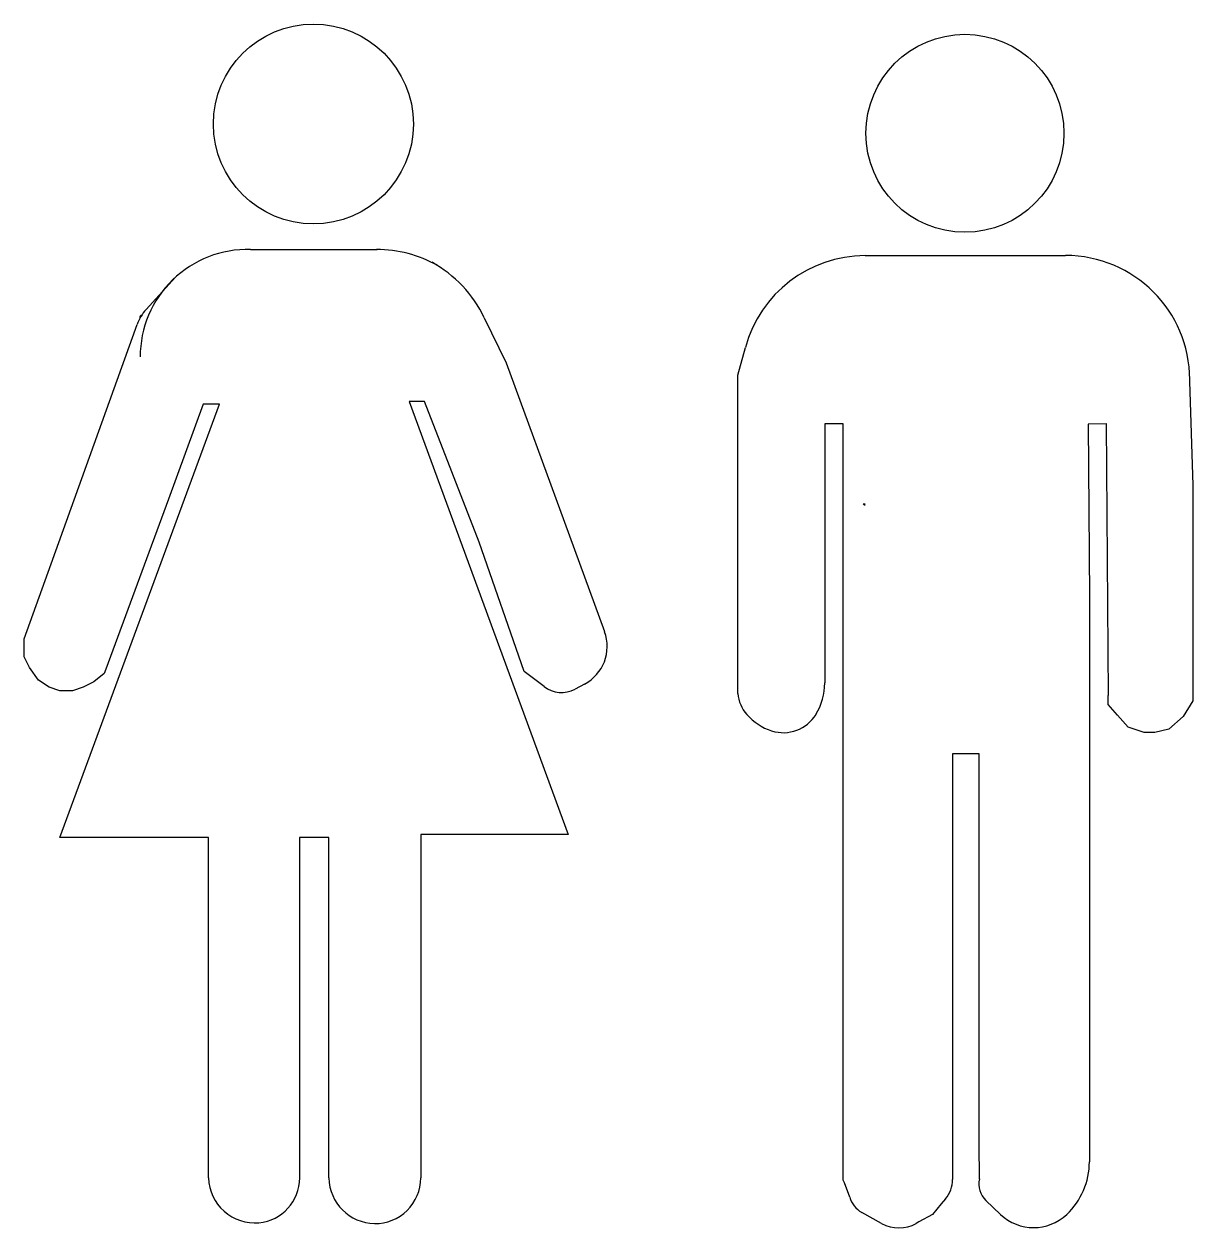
# Model space of a CAD drawing. Header units: millimetres. Extents: x -94 to 101, y -91 to 110.
import ezdxf

# ---------------------------------------------------------------- set-up
doc = ezdxf.new("R2010")
doc.units = ezdxf.units.MM
doc.layers.get('0').update_dxf_attribs({"linetype": 'CONTINUOUS'})

msp = doc.modelspace()

# ---------------------------------------------------------------- linework, layer by layer
for p, q in [((-56.49, 72.51), (-55.71, 72.49)), ((-55.71, 72.49), (-35.27, 72.49)), ((-35.27, 72.49), (-35.37, 72.49)), ((46.42, 71.47), (78, 71.49)), ((78, 71.49), (79.99, 71.49)), ((78, 71.49), (79.99, 71.49)), ((-25.18, 69.86), (-26.08, 70.35)), ((-73.96, 62.44), (-69.06, 67.85)), ((-17.33, 61.08), (-13.7, 53.5)), ((-89.87, 19.87), (-75.47, 59.94)), ((25.14, 51.43), (26.41, 56.11)), ((-13.7, 53.5), (-3.92, 26.83)), ((25.14, 29.6), (25.14, 51.43)), ((100.77, 50.71), (100.77, 50.39)), ((100.77, 50.71), (100.77, 50.39)), ((100.77, 50.39), (101.32, 33.03)), ((100.77, 50.39), (101.32, 33.03)), ((-88.4, -26), (-61.7, 46.6)), ((-64.4, 46.6), (-70.24, 30.71)), ((-61.7, 46.6), (-64.4, 46.6)), ((-29.9, 47.05), (-3.3, -25.5)), ((-27.35, 47.05), (-29.9, 47.05)), ((-18.2, 23.5), (-27.35, 47.05)), ((39.69, 43.29), (39.69, -0.09)), ((42.77, 43.29), (39.69, 43.29)), ((42.77, 11.79), (42.77, 43.29)), ((86.78, 43.28), (83.77, 43.25)), ((86.78, 43.28), (83.77, 43.25)), ((83.77, 43.25), (83.98, 14.33)), ((83.77, 43.25), (83.98, 14.33)), ((86.78, 43.37), (87.12, -2.17)), ((101.32, 33.03), (101.32, -1.91)), ((101.32, 33.03), (101.32, -1.91)), ((-70.24, 30.71), (-80.72, 2.2)), ((25.14, -1.87), (25.14, 29.6)), ((46.12, 29.9), (46.42, 29.67)), ((-3.92, 26.83), (2.8, 8.5)), ((-10.66, 1.83), (-18.2, 23.5)), ((-94.4, 7.3), (-89.87, 19.87)), ((83.98, 14.33), (83.98, -80.27)), ((83.98, 14.33), (83.98, -80.27)), ((42.77, -80.86), (42.77, 11.79)), ((-94.4, 4.3), (-94.4, 7.3)), ((-93.5, 2.5), (-94.4, 4.3)), ((-92, 0.4), (-93.5, 2.5)), ((-80.72, 2.2), (-80.99, 1.48)), ((-90.2, -0.8), (-92, 0.4)), ((-82.7, 0.1), (-84.5, -0.8)), ((-80.99, 1.48), (-82.7, 0.1)), ((-7.32, -0.71), (-10.66, 1.83)), ((-88.4, -1.4), (-90.2, -0.8)), ((-86.3, -1.4), (-88.4, -1.4)), ((-84.5, -0.8), (-86.3, -1.4)), ((-0.56, -0.29), (-2.13, -1.12)), ((101.32, -1.91), (101.32, -3.06)), ((101.32, -1.91), (101.32, -3.06)), ((87.12, -3.69), (87.12, -2.17)), ((87.12, -3.69), (87.12, -2.17)), ((88.7, -5.5), (87.12, -3.69)), ((88.7, -5.5), (87.12, -3.69)), ((101.32, -3.06), (99.67, -5.73)), ((101.32, -3.06), (99.67, -5.73)), ((90.47, -7.52), (88.7, -5.5)), ((90.47, -7.52), (88.7, -5.5)), ((99.67, -5.73), (97.3, -7.81)), ((99.67, -5.73), (97.3, -7.81)), ((93.14, -8.41), (90.47, -7.52)), ((93.14, -8.41), (90.47, -7.52)), ((97.3, -7.81), (94.92, -8.41)), ((97.3, -7.81), (94.92, -8.41)), ((94.92, -8.41), (93.14, -8.41)), ((94.92, -8.41), (93.14, -8.41)), ((65.52, -11.97), (61.07, -11.97)), ((61.07, -11.97), (61.07, -77.3)), ((65.52, -77.3), (65.52, -11.97)), ((-63.51, -26), (-88.4, -26)), ((-63.51, -83), (-63.51, -26)), ((-48.26, -26), (-48.26, -83)), ((-43.35, -26), (-48.26, -26)), ((-43.35, -83), (-43.35, -26)), ((-3.3, -25.5), (-27.97, -25.5)), ((-27.97, -25.5), (-27.97, -83)), ((61.07, -77.3), (61.07, -83.24)), ((65.57, -83.15), (65.52, -77.3)), ((42.77, -83.34), (42.77, -80.86)), ((42.96, -83.83), (42.77, -83.34)), ((43.85, -86.21), (42.96, -83.83)), ((59.88, -86.5), (59.17, -87.35)), ((59.17, -87.35), (57.72, -89.09)), ((69.09, -89.1), (66.64, -86.78)), ((69.09, -89.1), (66.64, -86.78)), ((49.19, -90.61), (45.88, -88.76)), ((55.43, -90.36), (54.99, -90.61)), ((57.72, -89.09), (55.43, -90.36))]:
    msp.add_line(p, q)
for centre, radius in [((-45.95, 93.52), 16.74), ((63.15, 91.96), 16.58), ((63.15, 91.96), 16.58)]:
    msp.add_circle(centre, radius)
for centre, radius, start, end in [((-56.96, 54.52), 18, 88.4839, 180), ((-35.37, 51.49), 21, 60.9885, 90), ((46.47, 50.68), 20.79, 90.1475, 164.8495), ((79.99, 50.71), 20.79, 0, 90), ((79.99, 50.71), 20.79, 0, 90), ((-36.27, 51.99), 21, 25.6462, 60.9885), ((-68.41, 57.4), 7.5, 137.8018, 160.2193), ((-73.65, 60.55), 1.5, 137.8018, 160.2193), ((46.47, 50.68), 20.79, 269.0425, 269.8592), ((-3.92, 6.03), 7.16, -62.002, 20.1363), ((-4.4, 3.14), 4.83, 232.7714, 297.998), ((31.23, -1.35), 6.12, 184.9589, 221.0078), ((29.59, -0.09), 10.09, -31.4551, 0), ((33.64, 0.75), 9.31, 221.0078, 252.1019), ((32.75, -2.02), 6.4, 252.1019, 328.5449), ((71.81, -80.27), 12.18, -46.5075, 0), ((71.81, -80.27), 12.18, -46.5075, 0), ((-55.79, -82.8), 7.72, 181.4888, 275.4057), ((-55.77, -83), 7.52, -84.5943, 0), ((-35.59, -82.85), 7.77, 181.0758, 268.9705), ((-35.59, -83), 7.62, -91.0295, 0), ((55.98, -83.24), 5.09, -39.9662, 0), ((69.22, -84.05), 3.75, 166.0948, 226.5075), ((69.22, -84.05), 3.75, 166.1343, 226.5075), ((47.96, -85.02), 4.28, 196.1058, 240.8567), ((52.09, -85.41), 5.95, 240.8567, 299.1433), ((74.64, -83.25), 8.06, 226.5075, 313.4925), ((74.64, -83.25), 8.06, 226.5075, 313.4925)]:
    msp.add_arc(centre, radius, start, end)

doc.saveas('drawing.dxf')
